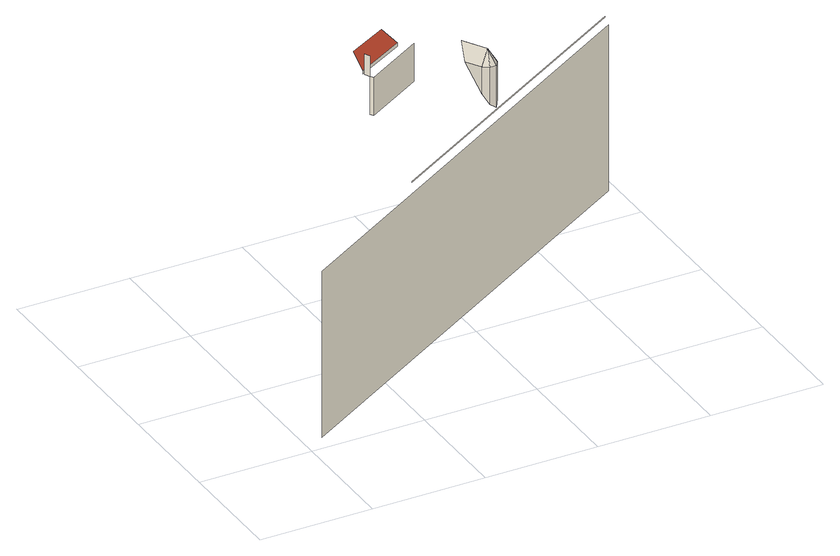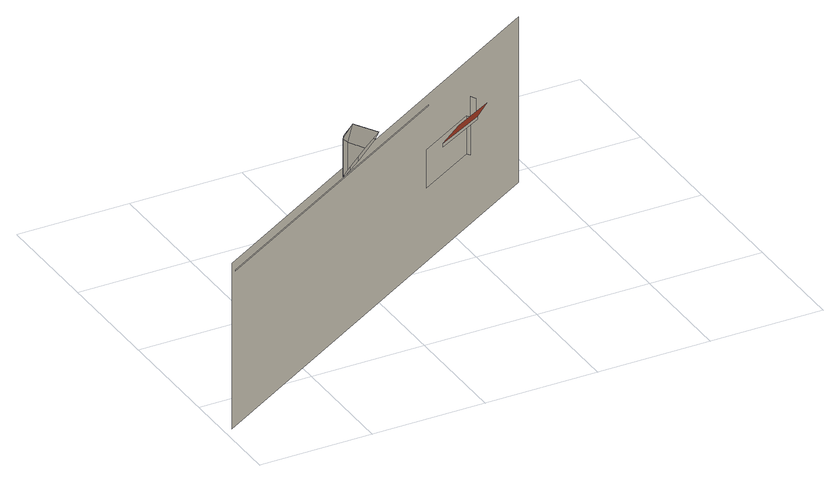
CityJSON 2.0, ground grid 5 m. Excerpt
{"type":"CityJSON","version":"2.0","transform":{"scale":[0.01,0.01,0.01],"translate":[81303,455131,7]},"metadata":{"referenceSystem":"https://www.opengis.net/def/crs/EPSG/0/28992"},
"CityObjects":{
"building1":{"type":"Building","attributes":{"Volume":104797.07,"Dakoppervlakte":8542.52,"Muuroppervlakte":13883.88,"Vloeroppervlakte":5073.26,"hoogte_Z_max_in_m_NAP":34.28,"GEB_DOEL":"kantoorfunctie - kantoorfunctie,woonfunctie","yearOfConstruction":1620,"measuredHeight":34.75},"children":["building1-1"],"geometry":[{"type":"MultiSurface","lod":"2","boundaries":[[[0,1,2,3]],[[3,4,5,6]],[[7,8,9,10]],[[7,11,12,8]],[[6,5,13,14]],[[15,16,17,18]],[[19,20,21]],[[21,22,23,19]],[[21,20,24,25]],[[25,22,21]],[[26,22,25]],[[25,24,27,26]],[[22,28,29,23]],[[30,22,26]],[[26,27,31,30]],[[28,22,30]],[[28,32,29]],[[30,31,32,28]],[[33,34,35,36]]],"semantics":{"surfaces":[{"type":"WallSurface"},{"type":"RoofSurface"}],"values":[0,0,1,0,0,0,null,null,null,null,null,null,null,null,null,null,null,null,0]}}]},
"building1-1":{"type":"BuildingInstallation","parents":["building1"],"geometry":[{"type":"MultiSurface","lod":"2","boundaries":[[[21,22,23,19]],[[22,28,29,23]],[[28,22,30]],[[30,22,26]],[[26,22,25]],[[25,22,21]],[[30,31,32,28]],[[26,27,31,30]],[[25,24,27,26]],[[21,20,24,25]],[[19,20,21]],[[28,32,29]]],"semantics":{"surfaces":[{"type":"RoofSurface"},{"type":"WallSurface"}],"values":[0,0,0,0,0,0,1,1,1,1,1,1]}}]}
},
"vertices":[
[773,1003,1009],[773,1003,1102],[786,979,1102],[786,979,1009],[786,979,836],[795,964,836],[795,964,1009],[770,1008,1022],[989,1130,1024],[926,1145,1097],[749,1047,1097],[770,1008,1009],[989,1130,1009],[1055,1119,836],[1055,1119,1009],[86,75,793],[86,75,40],[1964,1203,40],[1964,1203,793],[1179,927,992],[1219,860,869],[1219,860,992],[1253,880,1057],[1192,982,1057],[1244,842,825],[1244,842,992],[1274,843,992],[1274,843,802],[1287,900,992],[1247,967,992],[1290,868,992],[1290,868,823],[1287,900,869],[717,507,797],[717,507,793],[1980,1260,793],[1980,1260,797]
]}
